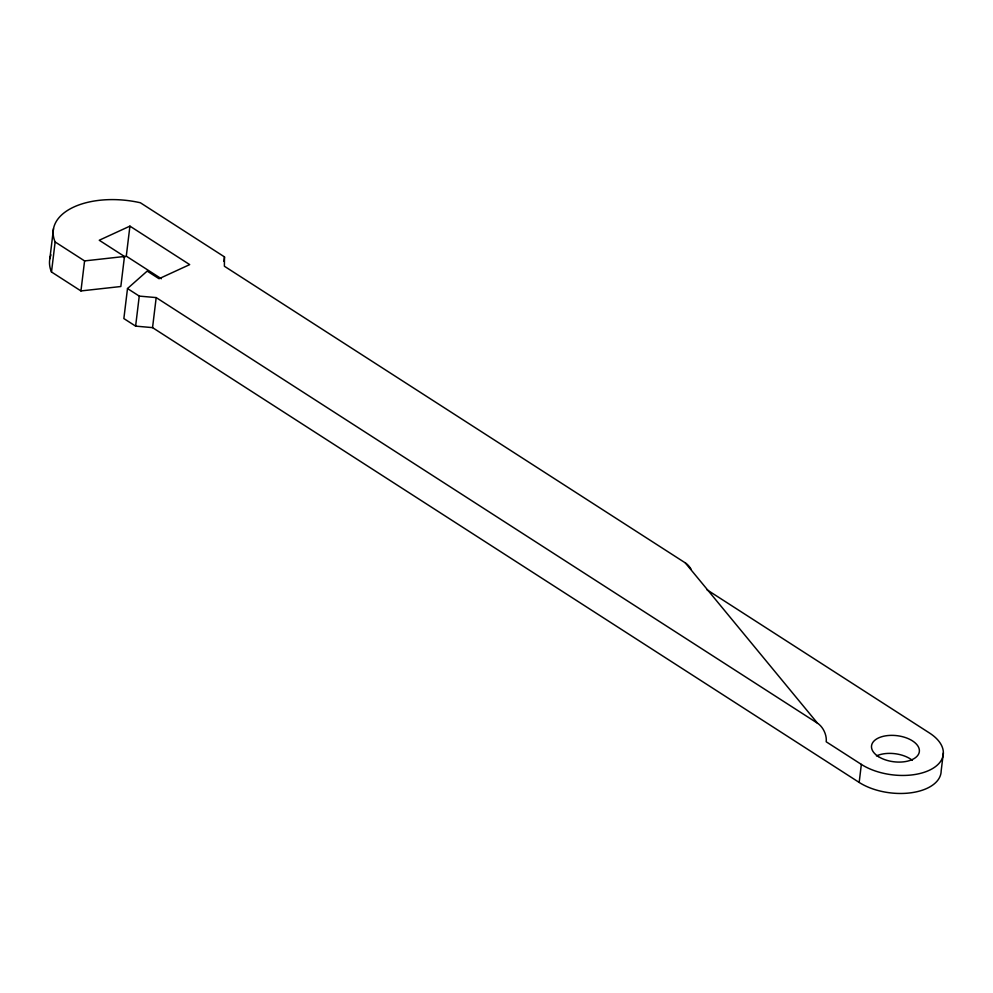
<?xml version="1.0" encoding="UTF-8"?>
<svg xmlns="http://www.w3.org/2000/svg" width="993" height="993" viewBox="0 0 993 993"><rect width="100%" height="100%" fill="white"/><g stroke="black" fill="none" stroke-linecap="round" stroke-linejoin="round"><path stroke-width="1.49" d="M943.35 752.942L941.165 770.965A48.148 26.29 6.9 0 1 911.301 792.749A48.148 26.29 6.9 0 1 859.168 782.422L152.55 327.628L135.619 326.126L123.864 318.567L127.501 288.541L147.187 271.101L159.017 278.723L189.7 264.61L129.922 226.131L99.238 240.244L124.473 256.479L120.836 286.518L80.942 290.937L51.499 271.983L55.136 241.957A70.093 38.28 6.9 0 1 140.373 202.758L224.492 256.902L224.381 266.236L685.307 562.894A14.448 9.049 65.3 0 1 691.153 569.337M49.861 258.701L53.498 228.663M80.942 290.937L84.579 260.911L55.136 241.957M123.504 257.448L126.285 256.157L129.922 226.131M135.619 326.126L139.256 296.1L127.501 288.541M152.55 327.628L156.186 297.59L139.256 296.1M223.959 261.407L224.492 256.902M859.168 782.422L861.353 764.399L826.201 741.783A14.448 9.049 65.3 0 0 817.562 723.264L685.307 562.894M84.579 260.911L124.473 256.479M706.966 589.78L929.547 733.045A48.148 26.29 6.9 0 1 929.088 770.382A48.148 26.29 6.9 0 1 861.353 764.399M126.285 256.157L161.375 278.748M156.186 297.59L817.562 723.264M876.447 755.909A24.08 13.145 6.9 0 1 912.368 760.377M51.499 271.983A70.093 38.28 6.9 0 1 50.978 254.866M878.395 756.567A24.08 13.145 6.9 0 0 918.537 754.183A24.08 13.145 6.9 0 0 889.405 735.428A24.08 13.145 6.9 0 0 878.395 756.567"/></g></svg>
